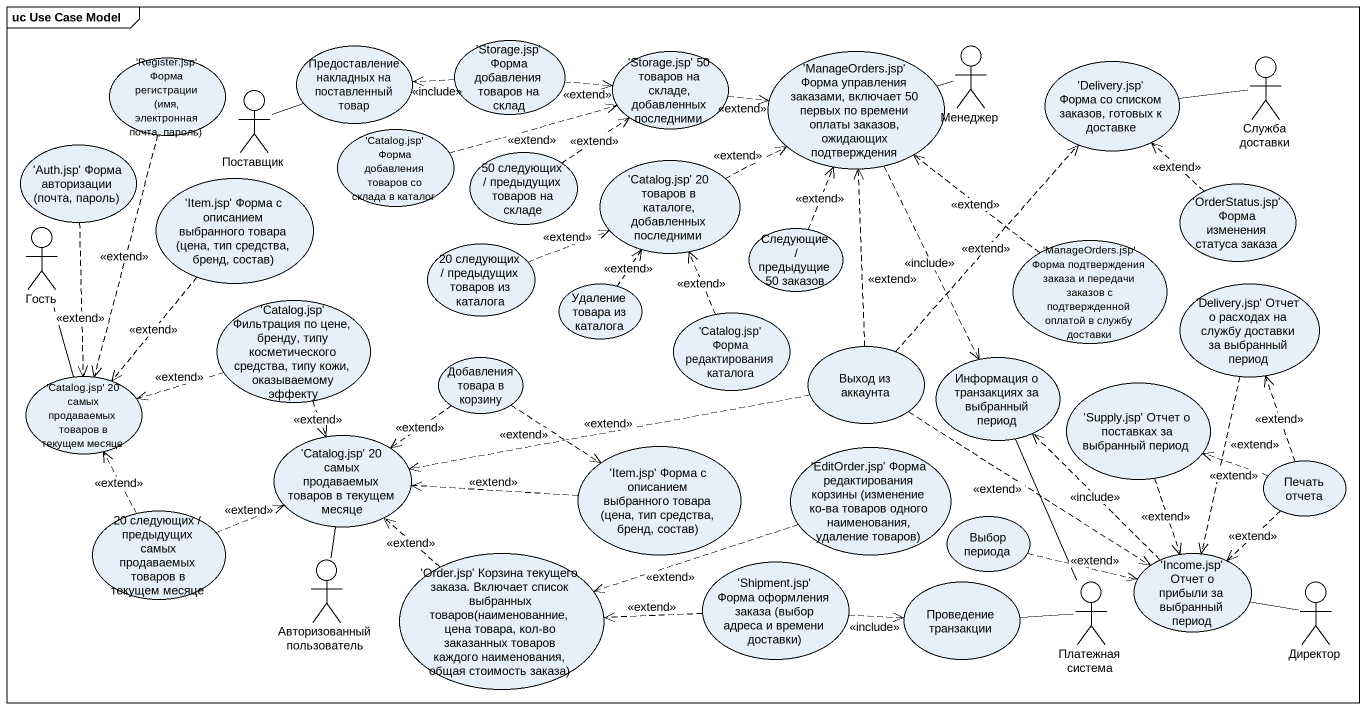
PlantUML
@startuml
mainframe uc Use Case Model
usecase "Предоставление накладных на поставленный товар" as Предоставление_накладных_на
usecase "'Storage.jsp' Форма добавления товаров на склад" as Storage_jsp_Форма
usecase "'Storage.jsp' 50 товаров на складе, добавленных последними" as Storage_jsp_50_товаров_на
usecase "'ManageOrders.jsp' Форма управления заказами, включает 50 первых по времени оплаты заказов, ожидающих подтверждения" as ManageOrders_jsp_Форма
actor Менеджер
actor "Служба доставки" as Служба_доставки
usecase "'Register.jsp' Форма регистрации (имя, электронная почта, пароль)" as Register_jsp_Форма
actor Поставщик
usecase "'Delivery.jsp' Форма со списком заказов, готовых к доставке" as Delivery_jsp_Форма_со
usecase "'Auth.jsp' Форма авторизации (почта, пароль)" as Auth_jsp_Форма_авторизации
usecase "'Catalog.jsp' Форма добавления товаров со склада в каталог" as Catalog_jsp_Форма
usecase "50 следующих / предыдущих товаров на складе" as u50_следующих_предыдущих
usecase "'Item.jsp' Форма с описанием выбранного товара (цена, тип средства, бренд, состав)" as Item_jsp_Форма_с_описанием
usecase "'Catalog.jsp' 20 товаров в каталоге, добавленных последними" as Catalog_jsp_20_товаров_в
usecase "'OrderStatus.jsp' Форма изменения статуса заказа" as OrderStatus_jsp_Форма
actor Гость
usecase "20 следующих / предыдущих товаров из каталога" as u20_следующих_предыдущих
usecase "Следующие / предыдущие 50 заказов" as Следующие_предыдущие_50
usecase "'ManageOrders.jsp' Форма подтверждения заказа и передачи заказов с подтвержденной оплатой в службу доставки" as ManageOrders_jsp_Форма_2
usecase "'Catalog.jsp' Фильтрация по цене, бренду, типу косметического средства, типу кожи, оказываемому эффекту" as Catalog_jsp_Фильтрация_по
usecase "Удаление товара из каталога" as Удаление_товара_из_каталога
usecase "'Delivery.jsp' Отчет о расходах на службу доставки за выбранный период" as Delivery_jsp_Отчет_о
usecase "Добавления товара в корзину" as Добавления_товара_в_корзину
usecase "'Catalog.jsp' Форма редактирования каталога" as Catalog_jsp_Форма_2
usecase "Выход из аккаунта" as Выход_из_аккаунта
usecase "Информация о транзакциях за выбранный период" as Информация_о_транзакциях_за
usecase "'Catalog.jsp' 20 самых продаваемых товаров в текущем месяце" as Catalog_jsp_20_самых
usecase "'Supply.jsp' Отчет о поставках за выбранный период" as Supply_jsp_Отчет_о
usecase "'Catalog.jsp' 20 самых продаваемых товаров в текущем месяце" as Catalog_jsp_20_самых_2
usecase "'Item.jsp' Форма с описанием выбранного товара (цена, тип средства, бренд, состав)" as Item_jsp_Форма_с_описанием_2
usecase "'EditOrder.jsp' Форма редактирования корзины (изменение ко-ва товаров одного наименования, удаление товаров)" as EditOrder_jsp_Форма
usecase "Печать отчета" as Печать_отчета
usecase "20 следующих / предыдущих самых продаваемых товаров в текущем месяце" as u20_следующих_предыдущих_2
usecase "'Order.jsp' Корзина текущего заказа. Включает список выбранных товаров(наименованние, цена товара, кол-во заказанных товаров каждого наименования, общая стоимость заказа)" as Order_jsp_Корзина_текущего
usecase "Выбор периода" as Выбор_периода
usecase "'Income.jsp' Отчет о прибыли за выбранный период" as Income_jsp_Отчет_о_прибыли
actor "Авторизованный пользователь" as Авторизованный_пользователь
usecase "'Shipment.jsp' Форма оформления заказа (выбор адреса и времени доставки)" as Shipment_jsp_Форма
usecase "Проведение транзакции" as Проведение_транзакции
actor "Платежная система" as Платежная_система
actor Директор
Storage_jsp_Форма .left.> Предоставление_накладных_на : <<include>>
Storage_jsp_Форма .right.> Storage_jsp_50_товаров_на : <<extend>>
Storage_jsp_50_товаров_на .right.> ManageOrders_jsp_Форма : <<extend>>
ManageOrders_jsp_Форма ..> Информация_о_транзакциях_за : <<include>>
Менеджер -left- ManageOrders_jsp_Форма
Register_jsp_Форма ..> Catalog_jsp_20_самых : <<extend>>
Поставщик -right- Предоставление_накладных_на
Delivery_jsp_Форма_со -right- Служба_доставки
Auth_jsp_Форма_авторизации ..> Catalog_jsp_20_самых : <<extend>>
Catalog_jsp_Форма .right.> Storage_jsp_50_товаров_на : <<extend>>
u50_следующих_предыдущих .up.> Storage_jsp_50_товаров_на : <<extend>>
Item_jsp_Форма_с_описанием ..> Catalog_jsp_20_самых : <<extend>>
Catalog_jsp_20_товаров_в .right.> ManageOrders_jsp_Форма : <<extend>>
OrderStatus_jsp_Форма .up.> Delivery_jsp_Форма_со : <<extend>>
Гость -- Catalog_jsp_20_самых
u20_следующих_предыдущих .right.> Catalog_jsp_20_товаров_в : <<extend>>
Следующие_предыдущие_50 .up.> ManageOrders_jsp_Форма : <<extend>>
ManageOrders_jsp_Форма_2 .up.> ManageOrders_jsp_Форма : <<extend>>
Catalog_jsp_Фильтрация_по .left.> Catalog_jsp_20_самых : <<extend>>
Catalog_jsp_Фильтрация_по ..> Catalog_jsp_20_самых_2 : <<extend>>
Удаление_товара_из_каталога .up.> Catalog_jsp_20_товаров_в : <<extend>>
Delivery_jsp_Отчет_о ..> Income_jsp_Отчет_о_прибыли : <<extend>>
Добавления_товара_в_корзину ..> Catalog_jsp_20_самых_2 : <<extend>>
Добавления_товара_в_корзину ..> Item_jsp_Форма_с_описанием_2 : <<extend>>
Catalog_jsp_Форма_2 .up.> Catalog_jsp_20_товаров_в : <<extend>>
Выход_из_аккаунта .up.> ManageOrders_jsp_Форма : <<extend>>
Выход_из_аккаунта .up.> Delivery_jsp_Форма_со : <<extend>>
Выход_из_аккаунта .left.> Catalog_jsp_20_самых_2 : <<extend>>
Выход_из_аккаунта ..> Income_jsp_Отчет_о_прибыли : <<extend>>
Supply_jsp_Отчет_о ..> Income_jsp_Отчет_о_прибыли : <<extend>>
Item_jsp_Форма_с_описанием_2 .left.> Catalog_jsp_20_самых_2 : <<extend>>
EditOrder_jsp_Форма .left.> Order_jsp_Корзина_текущего : <<extend>>
Печать_отчета .up.> Delivery_jsp_Отчет_о : <<extend>>
Печать_отчета .left.> Supply_jsp_Отчет_о : <<extend>>
Печать_отчета ..> Income_jsp_Отчет_о_прибыли : <<extend>>
u20_следующих_предыдущих_2 .up.> Catalog_jsp_20_самых : <<extend>>
u20_следующих_предыдущих_2 .right.> Catalog_jsp_20_самых_2 : <<extend>>
Order_jsp_Корзина_текущего .up.> Catalog_jsp_20_самых_2 : <<extend>>
Выбор_периода .right.> Income_jsp_Отчет_о_прибыли : <<extend>>
Income_jsp_Отчет_о_прибыли .up.> Информация_о_транзакциях_за : <<include>>
Income_jsp_Отчет_о_прибыли -right- Директор
Авторизованный_пользователь -up- Catalog_jsp_20_самых_2
Shipment_jsp_Форма .left.> Order_jsp_Корзина_текущего : <<extend>>
Shipment_jsp_Форма .right.> Проведение_транзакции : <<include>>
Проведение_транзакции -right- Платежная_система
Платежная_система -up- Информация_о_транзакциях_за
@enduml
